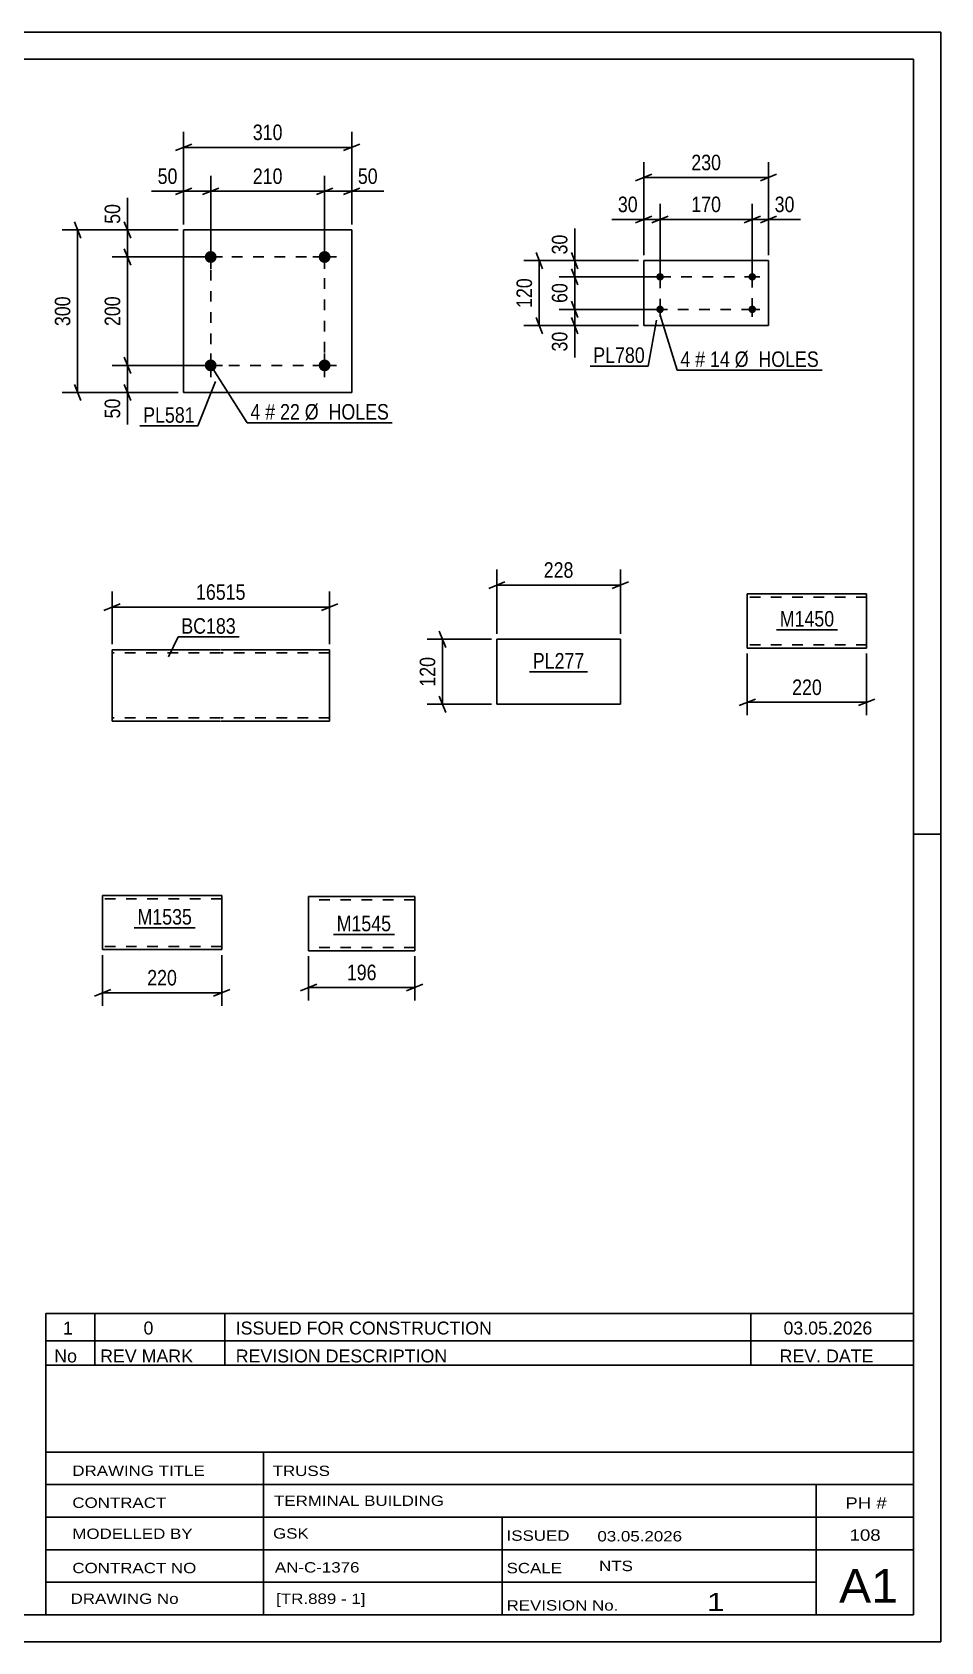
# Model space of a CAD drawing. Header units: millimetres. Extents: x 0 to 420, y 0 to 297.
# Drawn here: x 252.5 to 420, y 0 to 297 of the extents above; entities that cross this region are included whole.
import ezdxf

# ---------------------------------------------------------------- set-up
doc = ezdxf.new("R2010")
doc.units = ezdxf.units.MM
doc.linetypes.add('DXK_LINE_DOT2', pattern=[3.9198, 1.9599, -1.9599])
doc.styles.add('Arial Narrow', font='ARIALN.TTF', dxfattribs={"height": 0.2})

# ---------------------------------------------------------------- blocks, each defined once
blk = doc.blocks.new('Unknown-814409202-1133')
at = {"color": 5, "linetype": 'Continuous'}
for p, q in [((420, 297), (0, 297)), ((420, 0), (420, 297)), ((415, 292), (5, 292)), ((415, 5), (415, 292)), ((420, 149), (415, 149)), ((5, 5), (415, 5)), ((0, 0), (420, 0))]:
    blk.add_line(p, q, dxfattribs=at)
blk = doc.blocks.new('Unknown-814409202-4990')
at = {"color": 7, "linetype": 'Continuous'}
for p, q in [((255, 51.05), (255, 5)), ((255, 51.05), (415, 51.05)), ((415, 51), (415, 5)), ((255, 35), (415, 35)), ((295.14, 35), (295.14, 5)), ((255, 29), (415, 29)), ((397, 5.05), (397, 29.05)), ((255, 23), (415, 23)), ((339.14, 23), (339.14, 5)), ((255, 17), (415, 17)), ((255, 11), (397, 11)), ((255, 5), (415, 5))]:
    blk.add_line(p, q, dxfattribs=at)
at = {"color": 7, "style": 'Arial Narrow'}
for s, height, width, p in [('DRAWING TITLE', 1.9089, 1.425378, (259.88, 30.61)), ('TRUSS', 1.909, 1.425378, (296.81, 30.59)), ('TERMINAL BUILDING', 1.9089, 1.425378, (297.06, 25.07)), ('CONTRACT', 1.909, 1.425378, (259.88, 24.71)), ('MODELLED BY', 1.9089, 1.425378, (259.88, 18.98)), ('GSK', 1.909, 1.425378, (296.88, 19.04)), ('ISSUED', 1.909, 1.425378, (339.94, 18.64)), ('03.05.2026', 1.909, 1.425378, (356.69, 18.52)), ('CONTRACT NO', 1.9089, 1.425378, (259.88, 12.66)), ('AN-C-1376', 1.909, 1.425378, (297.23, 12.78)), ('SCALE', 1.909, 1.425378, (339.94, 12.65)), ('A1', 6.204, 1.25, (401.24, 7.2)), ('DRAWING No', 1.909, 1.425378, (259.56, 7)), ('[TR.889 - 1]', 1.9089, 1.425378, (297.46, 6.99)), ('1', 3.34, 1.5, (376.91, 5.68)), ('REVISION No.', 1.9089, 1.425378, (339.94, 5.77))]:
    blk.add_text(s, height=height, dxfattribs=dict(at, width=width)).set_placement(p)
at = {"color": 7, "linetype": 'Continuous', "style": 'Arial Narrow'}
for s, height, width, p in [('PH #', 2.1, 1.42538, (402.4, 24.55)), ('108', 2.1, 1.42538, (403.19, 18.65)), ('NTS', 1.909, 1.425378, (357, 13.05))]:
    blk.add_text(s, height=height, dxfattribs=dict(at, width=width)).set_placement(p)
blk = doc.blocks.new('Unknown-814409202-4991')
at = {"color": 7, "linetype": 'Continuous'}
for p, q in [((255, 60.55), (415, 60.55)), ((415, 60.55), (255, 60.55)), ((255, 60.55), (255, 55.55)), ((264, 60.55), (264, 55.55)), ((288, 60.55), (288, 55.55)), ((385, 60.55), (385, 55.55)), ((415, 60.55), (415, 55.55)), ((255, 55.55), (415, 55.55)), ((255, 55.55), (255, 51.05)), ((255, 55.55), (415, 55.55)), ((264, 55.55), (264, 51.05)), ((288, 55.55), (288, 51.05)), ((385, 55.55), (385, 51.05)), ((415, 55.55), (415, 51.05)), ((415, 51.05), (255, 51.05))]:
    blk.add_line(p, q, dxfattribs=at)
at = {"color": 7, "linetype": 'Continuous', "style": 'Arial Narrow'}
for s, height, width, p in [('1', 2.39, 1.196471, (258.16, 56.7)), ('0', 2.39, 1.196471, (273, 56.7)), ('ISSUED FOR CONSTRUCTION', 2.3861, 1.196471, (290, 56.7)), ('03.05.2026', 2.386, 1.196471, (391, 56.7)), ('No', 2.386, 1.2, (256.54, 51.55)), ('REV MARK', 2.386, 1.2, (265, 51.55)), ('REVISION DESCRIPTION', 2.3861, 1.2, (290, 51.55)), ('REV. DATE', 2.386, 1.2, (390.28, 51.55))]:
    blk.add_text(s, height=height, dxfattribs=dict(at, width=width)).set_placement(p)
blk = doc.blocks.new('Part-814409202-1435 - 1421')
at = {"color": 2, "linetype": 'Continuous'}
for p, q in [((360.92, 184.98), (338.14, 184.98)), ((338.14, 184.98), (338.14, 172.98)), ((360.92, 172.98), (360.92, 184.98)), ((338.14, 172.98), (360.92, 172.98))]:
    blk.add_line(p, q, dxfattribs=at)
blk = doc.blocks.new('Bolt-814409202-1894 - 1860')
at = {"linetype": 'Continuous'}
for points in [[(286.49, 255.52, -1), (284.29, 255.52, -1)], [(307.49, 255.52, -1), (305.29, 255.52, -1)]]:
    blk.add_hatch(color=1, dxfattribs=at).paths.add_polyline_path(points)
at = {"color": 1, "linetype": 'Continuous'}
for p, q in [((283.19, 255.52), (287.59, 255.52)), ((285.39, 257.72), (285.39, 253.32)), ((304.19, 255.52), (308.59, 255.52)), ((306.39, 257.72), (306.39, 253.32))]:
    blk.add_line(p, q, dxfattribs=at)
blk = doc.blocks.new('Bolt-814409202-1899 - 1860')
at = {"linetype": 'Continuous'}
for points in [[(286.49, 235.52, -1), (284.29, 235.52, -1)], [(307.49, 235.52, -1), (305.29, 235.52, -1)]]:
    blk.add_hatch(color=1, dxfattribs=at).paths.add_polyline_path(points)
at = {"color": 1, "linetype": 'Continuous'}
for p, q in [((285.39, 237.72), (285.39, 233.32)), ((306.39, 237.72), (306.39, 233.32)), ((283.19, 235.52), (287.59, 235.52)), ((304.19, 235.52), (308.59, 235.52))]:
    blk.add_line(p, q, dxfattribs=at)
blk = doc.blocks.new('Part-814409202-1914 - 1860')
at = {"color": 2, "linetype": 'Continuous'}
for p, q in [((311.39, 260.52), (280.39, 260.52)), ((280.39, 260.52), (280.39, 230.52)), ((311.39, 230.52), (311.39, 260.52)), ((280.39, 230.52), (311.39, 230.52))]:
    blk.add_line(p, q, dxfattribs=at)
blk = doc.blocks.new('Part-814409202-2094 - 2080')
at = {"color": 2, "linetype": 'Continuous'}
for p, q in [((406.33, 193.35), (384.33, 193.35)), ((384.33, 183.44), (384.33, 193.35)), ((406.33, 183.35), (406.33, 193.35)), ((384.33, 183.35), (384.33, 183.44)), ((406.33, 183.35), (384.33, 183.35))]:
    blk.add_line(p, q, dxfattribs=at)
at = {"color": 7, "linetype": 'DXK_LINE_DOT2'}
for p, q in [((406.33, 192.75), (384.33, 192.75)), ((384.33, 183.95), (384.33, 183.99)), ((406.33, 183.95), (384.33, 183.95)), ((406.33, 183.95), (406.33, 183.99))]:
    blk.add_line(p, q, dxfattribs=at)
blk = doc.blocks.new('Part-814409202-2128 - 2110')
at = {"color": 2, "linetype": 'Continuous'}
for p, q in [((267.2, 169.86), (267.2, 183.06)), ((267.2, 183.06), (287.2, 183.06)), ((287.3, 183.06), (307.3, 183.06)), ((307.3, 169.86), (307.3, 183.06)), ((267.2, 169.86), (287.2, 169.86)), ((287.3, 169.86), (307.3, 169.86))]:
    blk.add_line(p, q, dxfattribs=at)
at = {"color": 7, "linetype": 'DXK_LINE_DOT2'}
for p, q in [((287.2, 182.46), (267.2, 182.46)), ((307.3, 182.46), (287.3, 182.46)), ((287.2, 170.46), (267.2, 170.46)), ((267.2, 169.95), (267.2, 169.86)), ((307.3, 170.46), (287.3, 170.46)), ((307.3, 169.86), (307.3, 169.95))]:
    blk.add_line(p, q, dxfattribs=at)
blk = doc.blocks.new('Part-814409202-3779 - 3778')
at = {"color": 2, "linetype": 'Continuous'}
for p, q in [((303.45, 137.52), (303.45, 136.32)), ((323.01, 137.52), (303.45, 137.52)), ((323.01, 137.52), (323.01, 137.43)), ((323.01, 137.43), (323.01, 136.32)), ((303.45, 128.26), (303.45, 136.32)), ((323.01, 127.52), (323.01, 136.32)), ((303.45, 127.61), (303.45, 128.26)), ((303.45, 127.52), (303.45, 127.61)), ((303.45, 127.52), (323.01, 127.52))]:
    blk.add_line(p, q, dxfattribs=at)
at = {"color": 7, "linetype": 'DXK_LINE_DOT2'}
for p, q in [((323.01, 136.92), (303.45, 136.92)), ((323.01, 136.32), (323.01, 137.17)), ((303.45, 128.26), (303.45, 127.87)), ((303.45, 128.12), (303.45, 128.16)), ((323.01, 128.12), (303.45, 128.12)), ((323.01, 128.12), (323.01, 128.16))]:
    blk.add_line(p, q, dxfattribs=at)
blk = doc.blocks.new('Part-814409202-3813 - 3812')
at = {"color": 2, "linetype": 'Continuous'}
for p, q in [((388.24, 254.86), (365.24, 254.86)), ((365.24, 254.86), (365.24, 242.86)), ((388.24, 242.86), (388.24, 254.86)), ((365.24, 242.86), (388.24, 242.86))]:
    blk.add_line(p, q, dxfattribs=at)
blk = doc.blocks.new('Bolt-814409202-3814 - 3812')
at = {"linetype": 'Continuous'}
for points in [[(368.24, 251.16, -1), (368.24, 252.56, -1)], [(385.24, 251.16, -1), (385.24, 252.56, -1)], [(368.24, 245.16, -1), (368.24, 246.56, -1)], [(385.24, 245.16, -1), (385.24, 246.56, -1)]]:
    blk.add_hatch(color=1, dxfattribs=at).paths.add_polyline_path(points)
at = {"color": 1, "linetype": 'Continuous'}
for p, q in [((368.24, 253.26), (368.24, 250.46)), ((385.24, 253.26), (385.24, 250.46)), ((369.64, 251.86), (366.84, 251.86)), ((386.64, 251.86), (383.84, 251.86)), ((368.24, 247.26), (368.24, 244.46)), ((385.24, 247.26), (385.24, 244.46)), ((369.64, 245.86), (366.84, 245.86)), ((386.64, 245.86), (383.84, 245.86))]:
    blk.add_line(p, q, dxfattribs=at)
blk = doc.blocks.new('Part-814409202-3973 - 3972')
at = {"color": 2, "linetype": 'Continuous'}
for p, q in [((287.41, 137.72), (265.45, 137.72)), ((265.45, 127.81), (265.45, 137.72)), ((287.41, 137.72), (287.41, 137.63)), ((287.41, 137.63), (287.41, 136.52)), ((287.41, 136.52), (287.41, 128.92)), ((265.45, 127.72), (265.45, 127.81)), ((287.41, 127.72), (265.45, 127.72)), ((287.41, 127.72), (287.41, 128.92))]:
    blk.add_line(p, q, dxfattribs=at)
at = {"color": 7, "linetype": 'DXK_LINE_DOT2'}
for p, q in [((287.41, 137.12), (265.45, 137.12)), ((287.41, 136.52), (287.41, 137.37)), ((265.45, 128.32), (265.45, 128.37)), ((287.41, 128.32), (265.45, 128.32)), ((287.41, 128.37), (287.41, 128.69)), ((287.41, 128.32), (287.41, 128.37))]:
    blk.add_line(p, q, dxfattribs=at)
blk = doc.blocks.new('Rectangle-814409202-2023 - 1860')
at = {"color": 1, "linetype": 'DXK_LINE_DOT2'}
blk.add_lwpolyline([(285.39, 255.52), (306.39, 255.52), (306.39, 235.52), (285.39, 235.52), (285.39, 255.52)], close=True, dxfattribs=at)
blk = doc.blocks.new('Rectangle-814409202-4301 - 3812')
at = {"color": 1, "linetype": 'DXK_LINE_DOT2'}
blk.add_lwpolyline([(368.24, 251.86), (385.24, 251.86), (385.24, 245.86), (368.24, 245.86), (368.24, 251.86)], close=True, dxfattribs=at)
blk = doc.blocks.new('StraightDimension-814409202-1437 - 1421')
at = {"color": 7, "linetype": 'Continuous'}
for p, q in [((337.14, 184.98), (325.29, 184.98)), ((327.54, 186.48), (328.74, 183.48)), ((328.14, 172.98), (328.14, 184.98)), ((337.14, 172.98), (325.29, 172.98)), ((328.74, 171.48), (327.54, 174.48))]:
    blk.add_line(p, q, dxfattribs=at)
at = {"color": 0}
blk.add_wipeout([(327.39, 182.32), (323.19, 182.32), (323.19, 175.64), (327.39, 175.64)], dxfattribs=at)
at = {"color": 3, "style": 'Arial Narrow'}
blk.add_text('120', height=2.863, rotation=90.0002, dxfattribs=at).set_placement((326.79, 176.24))
blk = doc.blocks.new('StraightDimension-814409202-1448 - 1421')
at = {"color": 7, "linetype": 'Continuous'}
for p, q in [((338.14, 185.98), (338.14, 197.83)), ((360.92, 185.98), (360.92, 197.83)), ((339.64, 195.58), (336.64, 194.38)), ((338.14, 194.98), (360.92, 194.98)), ((359.42, 194.38), (362.42, 195.58))]:
    blk.add_line(p, q, dxfattribs=at)
at = {"color": 0}
blk.add_wipeout([(352.87, 195.73), (352.87, 199.93), (346.19, 199.93), (346.19, 195.73)], dxfattribs=at)
at = {"color": 3, "style": 'Arial Narrow'}
blk.add_text('228', height=2.863, dxfattribs=at).set_placement((346.79, 196.33))
blk = doc.blocks.new('StraightDimension-814409202-1927 - 1860')
at = {"color": 7, "linetype": 'Continuous'}
for p, q in [((280.39, 261.52), (280.39, 270.5)), ((285.39, 256.52), (285.39, 270.5)), ((278.89, 267.05), (281.89, 268.25)), ((280.39, 267.65), (285.39, 267.65)), ((286.89, 268.25), (283.89, 267.05))]:
    blk.add_line(p, q, dxfattribs=at)
at = {"color": 0}
blk.add_wipeout([(279.87, 268.4), (279.87, 272.6), (275.01, 272.6), (275.01, 268.4)], dxfattribs=at)
at = {"color": 7, "linetype": 'Continuous'}
blk.add_line((280.39, 267.65), (274.49, 267.65), dxfattribs=at)
blk.add_line((280.39, 267.65), (274.49, 267.65), dxfattribs=at)
at = {"color": 3, "style": 'Arial Narrow'}
blk.add_text('50', height=2.863, dxfattribs=at).set_placement((275.61, 269))
blk = doc.blocks.new('StraightDimension-814409202-1916 - 1860')
at = {"color": 7, "linetype": 'Continuous'}
for p, q in [((281.89, 276.35), (278.89, 275.15)), ((280.39, 261.52), (280.39, 278.6)), ((309.89, 275.15), (312.89, 276.35)), ((311.39, 261.52), (311.39, 278.6)), ((280.39, 275.75), (311.39, 275.75))]:
    blk.add_line(p, q, dxfattribs=at)
at = {"color": 0}
blk.add_wipeout([(299.24, 276.5), (299.24, 280.7), (292.55, 280.7), (292.55, 276.5)], dxfattribs=at)
at = {"color": 3, "style": 'Arial Narrow'}
blk.add_text('310', height=2.863, dxfattribs=at).set_placement((293.15, 277.1))
blk = doc.blocks.new('StraightDimension-814409202-1940 - 1860')
at = {"color": 7, "linetype": 'Continuous'}
for p, q in [((285.39, 256.52), (285.39, 270.5)), ((306.39, 256.52), (306.39, 270.5)), ((286.89, 268.25), (283.89, 267.05)), ((285.39, 267.65), (306.39, 267.65)), ((304.89, 267.05), (307.89, 268.25))]:
    blk.add_line(p, q, dxfattribs=at)
at = {"color": 0}
blk.add_wipeout([(299.24, 268.4), (299.24, 272.6), (292.55, 272.6), (292.55, 268.4)], dxfattribs=at)
at = {"color": 3, "style": 'Arial Narrow'}
blk.add_text('210', height=2.863, dxfattribs=at).set_placement((293.15, 269))
blk = doc.blocks.new('StraightDimension-814409202-1956 - 1860')
at = {"color": 7, "linetype": 'Continuous'}
for p, q in [((306.39, 256.52), (306.39, 270.5)), ((311.39, 261.52), (311.39, 270.5)), ((304.89, 267.05), (307.89, 268.25)), ((306.39, 267.65), (311.39, 267.65)), ((312.89, 268.25), (309.89, 267.05))]:
    blk.add_line(p, q, dxfattribs=at)
at = {"color": 0}
blk.add_wipeout([(316.77, 268.4), (316.77, 272.6), (311.92, 272.6), (311.92, 268.4)], dxfattribs=at)
at = {"color": 7, "linetype": 'Continuous'}
blk.add_line((311.39, 267.65), (317.3, 267.65), dxfattribs=at)
blk.add_line((311.39, 267.65), (317.3, 267.65), dxfattribs=at)
at = {"color": 3, "style": 'Arial Narrow'}
blk.add_text('50', height=2.863, dxfattribs=at).set_placement((312.52, 269))
blk = doc.blocks.new('StraightDimension-814409202-1970 - 1860')
at = {"color": 7, "linetype": 'Continuous'}
for p, q in [((261.45, 259.02), (260.25, 262.02)), ((279.39, 260.52), (258, 260.52)), ((260.85, 230.52), (260.85, 260.52)), ((260.25, 232.02), (261.45, 229.02)), ((279.39, 230.52), (258, 230.52))]:
    blk.add_line(p, q, dxfattribs=at)
at = {"color": 0}
blk.add_wipeout([(260.1, 248.86), (255.9, 248.86), (255.9, 242.17), (260.1, 242.17)], dxfattribs=at)
at = {"color": 3, "style": 'Arial Narrow'}
blk.add_text('300', height=2.863, rotation=90.0002, dxfattribs=at).set_placement((259.5, 242.77))
blk = doc.blocks.new('StraightDimension-814409202-1981 - 1860')
at = {"color": 7, "linetype": 'Continuous'}
for p, q in [((284.39, 235.52), (267.2, 235.52)), ((269.45, 237.02), (270.65, 234.02)), ((270.05, 230.52), (270.05, 235.52)), ((270.65, 229.02), (269.45, 232.02)), ((279.39, 230.52), (267.2, 230.52))]:
    blk.add_line(p, q, dxfattribs=at)
at = {"color": 0}
blk.add_wipeout([(269.3, 229.99), (265.1, 229.99), (265.1, 225.14), (269.3, 225.14)], dxfattribs=at)
at = {"color": 7, "linetype": 'Continuous'}
blk.add_line((270.05, 230.52), (270.05, 224.61), dxfattribs=at)
blk.add_line((270.05, 230.52), (270.05, 224.61), dxfattribs=at)
at = {"color": 3, "style": 'Arial Narrow'}
blk.add_text('50', height=2.863, rotation=90.0002, dxfattribs=at).set_placement((268.7, 225.74))
blk = doc.blocks.new('StraightDimension-814409202-1994 - 1860')
at = {"color": 7, "linetype": 'Continuous'}
for p, q in [((284.39, 255.52), (267.2, 255.52)), ((270.65, 254.02), (269.45, 257.02)), ((270.05, 235.52), (270.05, 255.52)), ((284.39, 235.52), (267.2, 235.52)), ((269.45, 237.02), (270.65, 234.02))]:
    blk.add_line(p, q, dxfattribs=at)
at = {"color": 0}
blk.add_wipeout([(269.3, 248.86), (265.1, 248.86), (265.1, 242.18), (269.3, 242.18)], dxfattribs=at)
at = {"color": 3, "style": 'Arial Narrow'}
blk.add_text('200', height=2.863, rotation=90.0002, dxfattribs=at).set_placement((268.7, 242.78))
blk = doc.blocks.new('StraightDimension-814409202-2010 - 1860')
at = {"color": 7, "linetype": 'Continuous'}
for p, q in [((269.45, 262.02), (270.65, 259.02)), ((279.39, 260.52), (267.2, 260.52)), ((270.05, 255.52), (270.05, 260.52)), ((284.39, 255.52), (267.2, 255.52)), ((270.65, 254.02), (269.45, 257.02))]:
    blk.add_line(p, q, dxfattribs=at)
at = {"color": 0}
blk.add_wipeout([(269.3, 265.9), (265.1, 265.9), (265.1, 261.04), (269.3, 261.04)], dxfattribs=at)
at = {"color": 7, "linetype": 'Continuous'}
blk.add_line((270.05, 260.52), (270.05, 266.42), dxfattribs=at)
blk.add_line((270.05, 260.52), (270.05, 266.42), dxfattribs=at)
at = {"color": 3, "style": 'Arial Narrow'}
blk.add_text('50', height=2.863, rotation=90.0002, dxfattribs=at).set_placement((268.7, 261.64))
blk = doc.blocks.new('StraightDimension-814409202-2096 - 2080')
at = {"color": 7, "linetype": 'Continuous'}
for p, q in [((384.33, 182.35), (384.33, 170.95)), ((406.33, 182.35), (406.33, 170.95)), ((385.83, 173.95), (382.83, 172.75)), ((384.33, 173.35), (406.33, 173.35)), ((404.83, 172.75), (407.83, 173.95))]:
    blk.add_line(p, q, dxfattribs=at)
at = {"color": 0}
blk.add_wipeout([(398.67, 174.1), (398.67, 178.3), (391.99, 178.3), (391.99, 174.1)], dxfattribs=at)
at = {"color": 3, "style": 'Arial Narrow'}
blk.add_text('220', height=2.863, dxfattribs=at).set_placement((392.59, 174.7))
blk = doc.blocks.new('StraightDimension-814409202-2131 - 2110')
at = {"color": 7, "linetype": 'Continuous'}
for p, q in [((267.2, 184.06), (267.2, 193.77)), ((307.3, 184.06), (307.3, 193.77)), ((268.7, 191.52), (265.7, 190.32)), ((267.2, 190.92), (307.3, 190.92)), ((305.8, 190.32), (308.8, 191.52))]:
    blk.add_line(p, q, dxfattribs=at)
at = {"color": 0}
blk.add_wipeout([(292.42, 191.67), (292.42, 195.87), (282.08, 195.87), (282.08, 191.67)], dxfattribs=at)
at = {"color": 3, "style": 'Arial Narrow'}
blk.add_text('16515', height=2.863, dxfattribs=at).set_placement((282.68, 192.27))
blk = doc.blocks.new('StraightDimension-814409202-3781 - 3778')
at = {"color": 7, "linetype": 'Continuous'}
for p, q in [((303.45, 126.52), (303.45, 118.33)), ((323.01, 126.52), (323.01, 118.33)), ((304.95, 121.33), (301.95, 120.13)), ((303.45, 120.73), (323.01, 120.73)), ((321.51, 120.13), (324.51, 121.33))]:
    blk.add_line(p, q, dxfattribs=at)
at = {"color": 0}
blk.add_wipeout([(316.57, 121.48), (316.57, 125.68), (309.89, 125.68), (309.89, 121.48)], dxfattribs=at)
at = {"color": 3, "style": 'Arial Narrow'}
blk.add_text('196', height=2.863, dxfattribs=at).set_placement((310.49, 122.08))
blk = doc.blocks.new('StraightDimension-814409202-3816 - 3812')
at = {"color": 7, "linetype": 'Continuous'}
for p, q in [((351.9, 256.36), (353.1, 253.36)), ((364.24, 254.86), (349.65, 254.86)), ((353.1, 250.36), (351.9, 253.36)), ((352.5, 251.86), (352.5, 254.86)), ((367.24, 251.86), (349.65, 251.86))]:
    blk.add_line(p, q, dxfattribs=at)
at = {"color": 0}
blk.add_wipeout([(351.75, 260.25), (347.55, 260.25), (347.55, 255.39), (351.75, 255.39)], dxfattribs=at)
at = {"color": 7, "linetype": 'Continuous'}
blk.add_line((352.5, 254.86), (352.5, 260.77), dxfattribs=at)
blk.add_line((352.5, 254.86), (352.5, 260.77), dxfattribs=at)
at = {"color": 3, "style": 'Arial Narrow'}
blk.add_text('30', height=2.863, rotation=90.0002, dxfattribs=at).set_placement((351.15, 255.99))
blk = doc.blocks.new('StraightDimension-814409202-3832 - 3812')
at = {"color": 7, "linetype": 'Continuous'}
for p, q in [((385.24, 252.86), (385.24, 265.3)), ((388.24, 255.86), (388.24, 265.3)), ((383.74, 261.85), (386.74, 263.05)), ((385.24, 262.45), (388.24, 262.45)), ((389.74, 263.05), (386.74, 261.85))]:
    blk.add_line(p, q, dxfattribs=at)
at = {"color": 0}
blk.add_wipeout([(393.62, 263.2), (393.62, 267.4), (388.77, 267.4), (388.77, 263.2)], dxfattribs=at)
at = {"color": 7, "linetype": 'Continuous'}
blk.add_line((388.24, 262.45), (394.15, 262.45), dxfattribs=at)
blk.add_line((388.24, 262.45), (394.15, 262.45), dxfattribs=at)
at = {"color": 3, "style": 'Arial Narrow'}
blk.add_text('30', height=2.863, dxfattribs=at).set_placement((389.37, 263.8))
blk = doc.blocks.new('StraightDimension-814409202-3817 - 3812')
at = {"color": 7, "linetype": 'Continuous'}
for p, q in [((351.9, 253.36), (353.1, 250.36)), ((367.24, 251.86), (349.65, 251.86)), ((352.5, 245.86), (352.5, 251.86)), ((353.1, 244.36), (351.9, 247.36)), ((367.24, 245.86), (349.65, 245.86))]:
    blk.add_line(p, q, dxfattribs=at)
at = {"color": 0}
blk.add_wipeout([(351.75, 251.29), (347.55, 251.29), (347.55, 246.44), (351.75, 246.44)], dxfattribs=at)
at = {"color": 3, "style": 'Arial Narrow'}
blk.add_text('60', height=2.863, rotation=90.0002, dxfattribs=at).set_placement((351.15, 247.04))
blk = doc.blocks.new('StraightDimension-814409202-3818 - 3812')
at = {"color": 7, "linetype": 'Continuous'}
for p, q in [((351.9, 247.36), (353.1, 244.36)), ((367.24, 245.86), (349.65, 245.86)), ((353.1, 241.36), (351.9, 244.36)), ((352.5, 242.86), (352.5, 245.86)), ((364.24, 242.86), (349.65, 242.86))]:
    blk.add_line(p, q, dxfattribs=at)
at = {"color": 0}
blk.add_wipeout([(351.75, 242.34), (347.55, 242.34), (347.55, 237.48), (351.75, 237.48)], dxfattribs=at)
at = {"color": 7, "linetype": 'Continuous'}
blk.add_line((352.5, 242.86), (352.5, 236.96), dxfattribs=at)
blk.add_line((352.5, 242.86), (352.5, 236.96), dxfattribs=at)
at = {"color": 3, "style": 'Arial Narrow'}
blk.add_text('30', height=2.863, rotation=90.0002, dxfattribs=at).set_placement((351.15, 238.08))
blk = doc.blocks.new('StraightDimension-814409202-3828 - 3812')
at = {"color": 7, "linetype": 'Continuous'}
for p, q in [((345.38, 256.36), (346.58, 253.36)), ((364.24, 254.86), (343.13, 254.86)), ((345.98, 242.86), (345.98, 254.86)), ((346.58, 241.36), (345.38, 244.36)), ((364.24, 242.86), (343.13, 242.86))]:
    blk.add_line(p, q, dxfattribs=at)
at = {"color": 0}
blk.add_wipeout([(345.23, 252.21), (341.03, 252.21), (341.03, 245.52), (345.23, 245.52)], dxfattribs=at)
at = {"color": 3, "style": 'Arial Narrow'}
blk.add_text('120', height=2.863, rotation=90.0002, dxfattribs=at).set_placement((344.63, 246.12))
blk = doc.blocks.new('StraightDimension-814409202-3833 - 3812')
at = {"color": 7, "linetype": 'Continuous'}
for p, q in [((368.24, 252.86), (368.24, 265.3)), ((385.24, 252.86), (385.24, 265.3)), ((369.74, 263.05), (366.74, 261.85)), ((368.24, 262.45), (385.24, 262.45)), ((383.74, 261.85), (386.74, 263.05))]:
    blk.add_line(p, q, dxfattribs=at)
at = {"color": 0}
blk.add_wipeout([(380.09, 263.2), (380.09, 267.4), (373.4, 267.4), (373.4, 263.2)], dxfattribs=at)
at = {"color": 3, "style": 'Arial Narrow'}
blk.add_text('170', height=2.863, dxfattribs=at).set_placement((374, 263.8))
blk = doc.blocks.new('StraightDimension-814409202-3834 - 3812')
at = {"color": 7, "linetype": 'Continuous'}
for p, q in [((365.24, 255.86), (365.24, 265.3)), ((368.24, 252.86), (368.24, 265.3)), ((363.74, 261.85), (366.74, 263.05)), ((365.24, 262.45), (368.24, 262.45)), ((369.74, 263.05), (366.74, 261.85))]:
    blk.add_line(p, q, dxfattribs=at)
at = {"color": 0}
blk.add_wipeout([(364.72, 263.2), (364.72, 267.4), (359.86, 267.4), (359.86, 263.2)], dxfattribs=at)
at = {"color": 7, "linetype": 'Continuous'}
blk.add_line((365.24, 262.45), (359.34, 262.45), dxfattribs=at)
blk.add_line((365.24, 262.45), (359.34, 262.45), dxfattribs=at)
at = {"color": 3, "style": 'Arial Narrow'}
blk.add_text('30', height=2.863, dxfattribs=at).set_placement((360.46, 263.8))
blk = doc.blocks.new('StraightDimension-814409202-3844 - 3812')
at = {"color": 7, "linetype": 'Continuous'}
for p, q in [((366.74, 270.78), (363.74, 269.58)), ((365.24, 255.86), (365.24, 273.03)), ((386.74, 269.58), (389.74, 270.78)), ((388.24, 255.86), (388.24, 273.03)), ((365.24, 270.18), (388.24, 270.18))]:
    blk.add_line(p, q, dxfattribs=at)
at = {"color": 0}
blk.add_wipeout([(380.09, 270.93), (380.09, 275.13), (373.4, 275.13), (373.4, 270.93)], dxfattribs=at)
at = {"color": 3, "style": 'Arial Narrow'}
blk.add_text('230', height=2.863, dxfattribs=at).set_placement((374, 271.53))
blk = doc.blocks.new('StraightDimension-814409202-3975 - 3972')
at = {"color": 7, "linetype": 'Continuous'}
for p, q in [((265.45, 126.72), (265.45, 117.35)), ((287.41, 126.72), (287.41, 117.35)), ((266.95, 120.35), (263.95, 119.15)), ((265.45, 119.75), (287.41, 119.75)), ((285.91, 119.15), (288.91, 120.35))]:
    blk.add_line(p, q, dxfattribs=at)
at = {"color": 0}
blk.add_wipeout([(279.77, 120.5), (279.77, 124.7), (273.08, 124.7), (273.08, 120.5)], dxfattribs=at)
at = {"color": 3, "style": 'Arial Narrow'}
blk.add_text('220', height=2.863, dxfattribs=at).set_placement((273.68, 121.1))
blk = doc.blocks.new('Mark-814409202-1433 - 1421')
at = {"color": 0}
blk.add_wipeout([(354.28, 179.58), (354.28, 182.58), (344.78, 182.58), (344.78, 179.58)], dxfattribs=at)
blk.add_wipeout([(354.28, 179.58), (354.28, 182.58), (344.78, 182.58), (344.78, 179.58)], dxfattribs=at)
at = {"color": 30, "linetype": 'Continuous'}
blk.add_line((344.18, 178.98), (354.88, 178.98), dxfattribs=at)
at = {"color": 3, "style": 'Arial Narrow'}
blk.add_text('PL277', height=2.863, dxfattribs=at).set_placement((344.78, 179.58))
blk = doc.blocks.new('MarkSet-814409202-2070 - 1860')
at = {"color": 0}
blk.add_wipeout([(294.55, 225.52), (294.55, 228.52), (292.72, 228.52), (292.72, 225.52)], dxfattribs=at)
blk.add_wipeout([(294.55, 225.52), (294.55, 228.52), (292.72, 228.52), (292.72, 225.52)], dxfattribs=at)
at = {"color": 7, "linetype": 'Continuous'}
blk.add_line((285.39, 235.52), (292.12, 224.92), dxfattribs=at)
at = {"color": 0}
blk.add_wipeout([(297.28, 225.52), (297.28, 228.52), (295.45, 228.52), (295.45, 225.52)], dxfattribs=at)
blk.add_wipeout([(297.28, 225.52), (297.28, 228.52), (295.45, 228.52), (295.45, 225.52)], dxfattribs=at)
at = {"color": 3, "style": 'Arial Narrow'}
blk.add_text('4', height=2.86, dxfattribs=at).set_placement((292.72, 225.52))
at = {"color": 0}
blk.add_wipeout([(301.84, 225.52), (301.84, 228.52), (298.18, 228.52), (298.18, 225.52)], dxfattribs=at)
blk.add_wipeout([(301.84, 225.52), (301.84, 228.52), (298.18, 228.52), (298.18, 225.52)], dxfattribs=at)
at = {"color": 3, "style": 'Arial Narrow'}
blk.add_text('#', height=2.86, dxfattribs=at).set_placement((295.45, 225.52))
at = {"color": 0}
blk.add_wipeout([(318.26, 225.52), (318.26, 228.52), (302.74, 228.52), (302.74, 225.52)], dxfattribs=at)
blk.add_wipeout([(318.26, 225.52), (318.26, 228.52), (302.74, 228.52), (302.74, 225.52)], dxfattribs=at)
at = {"color": 7, "linetype": 'Continuous'}
blk.add_line((292.12, 224.92), (318.86, 224.92), dxfattribs=at)
at = {"color": 3, "style": 'Arial Narrow'}
for s, p in [('22', (298.18, 225.52)), ('Ø  HOLES', (302.74, 225.52))]:
    blk.add_text(s, height=2.863, dxfattribs=at).set_placement(p)
blk = doc.blocks.new('Mark-814409202-1910 - 1860')
at = {"color": 0}
blk.add_wipeout([(282.44, 224.94), (282.44, 227.94), (272.94, 227.94), (272.94, 224.94)], dxfattribs=at)
blk.add_wipeout([(282.44, 224.94), (282.44, 227.94), (272.94, 227.94), (272.94, 224.94)], dxfattribs=at)
at = {"color": 30, "linetype": 'Continuous'}
for p in [(286.27, 232.52), (272.34, 224.34)]:
    blk.add_line(p, (283.04, 224.34), dxfattribs=at)
at = {"color": 3, "style": 'Arial Narrow'}
blk.add_text('PL581', height=2.863, dxfattribs=at).set_placement((272.94, 224.94))
blk = doc.blocks.new('Mark-814409202-2092 - 2080')
at = {"color": 0}
blk.add_wipeout([(400.36, 187.33), (400.36, 190.33), (390.31, 190.33), (390.31, 187.33)], dxfattribs=at)
blk.add_wipeout([(400.36, 187.33), (400.36, 190.33), (390.31, 190.33), (390.31, 187.33)], dxfattribs=at)
at = {"color": 30, "linetype": 'Continuous'}
blk.add_line((389.71, 186.73), (400.96, 186.73), dxfattribs=at)
at = {"color": 3, "style": 'Arial Narrow'}
blk.add_text('M1450', height=2.863, dxfattribs=at).set_placement((390.31, 187.33))
blk = doc.blocks.new('Mark-814409202-2124 - 2110')
at = {"color": 0}
blk.add_wipeout([(290.02, 186.01), (290.02, 189.01), (279.97, 189.01), (279.97, 186.01)], dxfattribs=at)
blk.add_wipeout([(290.02, 186.01), (290.02, 189.01), (279.97, 189.01), (279.97, 186.01)], dxfattribs=at)
at = {"color": 30, "linetype": 'Continuous'}
for p, q in [((277.58, 181.77), (279.37, 185.41)), ((279.37, 185.41), (290.62, 185.41))]:
    blk.add_line(p, q, dxfattribs=at)
at = {"color": 3, "style": 'Arial Narrow'}
blk.add_text('BC183', height=2.863, dxfattribs=at).set_placement((279.97, 186.01))
blk = doc.blocks.new('Mark-814409202-3784 - 3778')
at = {"color": 0}
blk.add_wipeout([(318.66, 131.11), (318.66, 134.11), (308.61, 134.11), (308.61, 131.11)], dxfattribs=at)
blk.add_wipeout([(318.66, 131.11), (318.66, 134.11), (308.61, 134.11), (308.61, 131.11)], dxfattribs=at)
at = {"color": 30, "linetype": 'Continuous'}
blk.add_line((308.01, 130.51), (319.26, 130.51), dxfattribs=at)
at = {"color": 3, "style": 'Arial Narrow'}
blk.add_text('M1545', height=2.863, dxfattribs=at).set_placement((308.61, 131.11))
blk = doc.blocks.new('Mark-814409202-3847 - 3812')
at = {"color": 0}
blk.add_wipeout([(365.43, 235.98), (365.43, 238.98), (355.93, 238.98), (355.93, 235.98)], dxfattribs=at)
blk.add_wipeout([(365.43, 235.98), (365.43, 238.98), (355.93, 238.98), (355.93, 235.98)], dxfattribs=at)
at = {"color": 30, "linetype": 'Continuous'}
for p in [(367.6, 243.86), (355.33, 235.38)]:
    blk.add_line(p, (366.03, 235.38), dxfattribs=at)
at = {"color": 3, "style": 'Arial Narrow'}
blk.add_text('PL780', height=2.863, dxfattribs=at).set_placement((355.93, 235.98))
blk = doc.blocks.new('Mark-814409202-3850 - 3812')
at = {"color": 0}
blk.add_wipeout([(373.82, 235.23), (373.82, 238.23), (371.99, 238.23), (371.99, 235.23)], dxfattribs=at)
blk.add_wipeout([(373.82, 235.23), (373.82, 238.23), (371.99, 238.23), (371.99, 235.23)], dxfattribs=at)
at = {"color": 7, "linetype": 'Continuous'}
blk.add_line((368.24, 244.77), (371.39, 234.63), dxfattribs=at)
at = {"color": 0}
blk.add_wipeout([(376.55, 235.23), (376.55, 238.23), (374.72, 238.23), (374.72, 235.23)], dxfattribs=at)
blk.add_wipeout([(376.55, 235.23), (376.55, 238.23), (374.72, 238.23), (374.72, 235.23)], dxfattribs=at)
at = {"color": 3, "style": 'Arial Narrow'}
blk.add_text('4', height=2.86, dxfattribs=at).set_placement((371.99, 235.23))
at = {"color": 0}
blk.add_wipeout([(381.1, 235.23), (381.1, 238.23), (377.45, 238.23), (377.45, 235.23)], dxfattribs=at)
blk.add_wipeout([(381.1, 235.23), (381.1, 238.23), (377.45, 238.23), (377.45, 235.23)], dxfattribs=at)
at = {"color": 3, "style": 'Arial Narrow'}
blk.add_text('#', height=2.86, dxfattribs=at).set_placement((374.72, 235.23))
at = {"color": 0}
blk.add_wipeout([(397.53, 235.23), (397.53, 238.23), (382, 238.23), (382, 235.23)], dxfattribs=at)
blk.add_wipeout([(397.53, 235.23), (397.53, 238.23), (382, 238.23), (382, 235.23)], dxfattribs=at)
at = {"color": 7, "linetype": 'Continuous'}
blk.add_line((371.39, 234.63), (398.13, 234.63), dxfattribs=at)
at = {"color": 3, "style": 'Arial Narrow'}
for s, p in [('14', (377.45, 235.23)), ('Ø  HOLES', (382, 235.23))]:
    blk.add_text(s, height=2.863, dxfattribs=at).set_placement(p)
blk = doc.blocks.new('Mark-814409202-3978 - 3972')
at = {"color": 0}
blk.add_wipeout([(281.94, 132.34), (281.94, 135.34), (271.89, 135.34), (271.89, 132.34)], dxfattribs=at)
blk.add_wipeout([(281.94, 132.34), (281.94, 135.34), (271.89, 135.34), (271.89, 132.34)], dxfattribs=at)
at = {"color": 30, "linetype": 'Continuous'}
blk.add_line((271.29, 131.74), (282.54, 131.74), dxfattribs=at)
at = {"color": 3, "style": 'Arial Narrow'}
blk.add_text('M1535', height=2.863, dxfattribs=at).set_placement((271.89, 132.34))

msp = doc.modelspace()

# ---------------------------------------------------------------- block references
for name in ['Unknown-814409202-1133', 'Part-814409202-1914 - 1860', 'Bolt-814409202-1894 - 1860', 'Rectangle-814409202-2023 - 1860', 'Part-814409202-3813 - 3812', 'Bolt-814409202-3814 - 3812', 'Rectangle-814409202-4301 - 3812', 'Bolt-814409202-1899 - 1860', 'Part-814409202-2094 - 2080', 'Part-814409202-1435 - 1421', 'Part-814409202-2128 - 2110', 'Part-814409202-3973 - 3972', 'Part-814409202-3779 - 3778', 'Unknown-814409202-4991', 'Unknown-814409202-4990']:
    msp.add_blockref(name, (0, 0))

# ---------------------------------------------------------------- next in the draw order: block references
for name in ['StraightDimension-814409202-1927 - 1860', 'StraightDimension-814409202-3832 - 3812', 'StraightDimension-814409202-3816 - 3812', 'StraightDimension-814409202-2131 - 2110', 'Mark-814409202-2092 - 2080', 'StraightDimension-814409202-1437 - 1421', 'Mark-814409202-1433 - 1421', 'StraightDimension-814409202-2096 - 2080', 'Mark-814409202-3978 - 3972', 'Mark-814409202-3784 - 3778', 'StraightDimension-814409202-3975 - 3972', 'StraightDimension-814409202-3781 - 3778']:
    msp.add_blockref(name, (0, 0))

# ---------------------------------------------------------------- next in the draw order: block references
for name in ['StraightDimension-814409202-1916 - 1860', 'StraightDimension-814409202-3817 - 3812', 'StraightDimension-814409202-1448 - 1421', 'Mark-814409202-2124 - 2110']:
    msp.add_blockref(name, (0, 0))

# ---------------------------------------------------------------- next in the draw order: block references
for name in ['StraightDimension-814409202-1940 - 1860', 'StraightDimension-814409202-3833 - 3812', 'StraightDimension-814409202-1970 - 1860', 'StraightDimension-814409202-3818 - 3812']:
    msp.add_blockref(name, (0, 0))

# ---------------------------------------------------------------- next in the draw order: block references
for name in ['StraightDimension-814409202-1956 - 1860', 'StraightDimension-814409202-3828 - 3812', 'StraightDimension-814409202-1981 - 1860']:
    msp.add_blockref(name, (0, 0))

# ---------------------------------------------------------------- next in the draw order: block references
for name in ['StraightDimension-814409202-3834 - 3812', 'StraightDimension-814409202-1994 - 1860', 'Mark-814409202-3847 - 3812']:
    msp.add_blockref(name, (0, 0))

# ---------------------------------------------------------------- next in the draw order: block references
for name in ['StraightDimension-814409202-3844 - 3812', 'StraightDimension-814409202-2010 - 1860', 'Mark-814409202-3850 - 3812', 'MarkSet-814409202-2070 - 1860']:
    msp.add_blockref(name, (0, 0))

# ---------------------------------------------------------------- next in the draw order: block references
msp.add_blockref('Mark-814409202-1910 - 1860', (0, 0))

doc.saveas('drawing.dxf')
